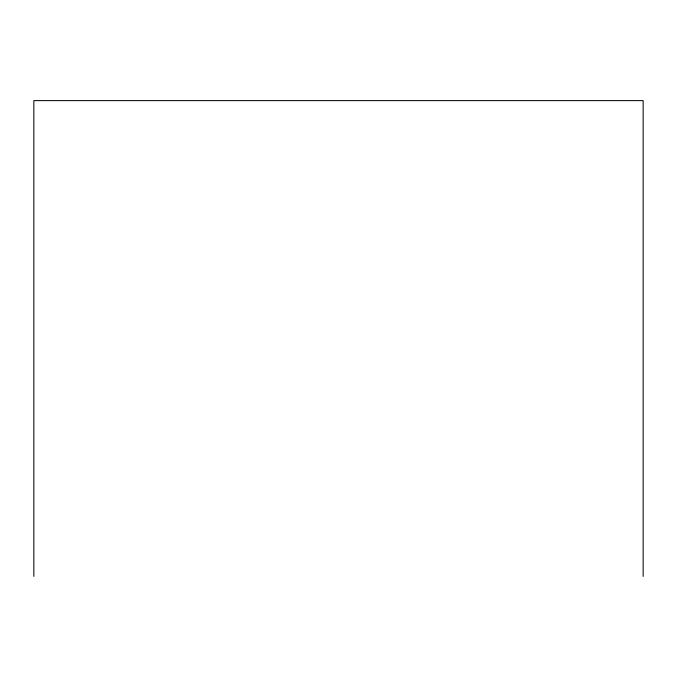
<?xml version="1.0" encoding="UTF-8"?>
<svg xmlns="http://www.w3.org/2000/svg" width="677" height="677" viewBox="0 0 677 677"><rect width="100%" height="100%" fill="white"/><g stroke="black" fill="none" stroke-linecap="round" stroke-linejoin="round"><path stroke-width="1.02" d="M643.15 576.381L643.15 100.619L33.85 100.619L33.85 576.381"/></g></svg>
